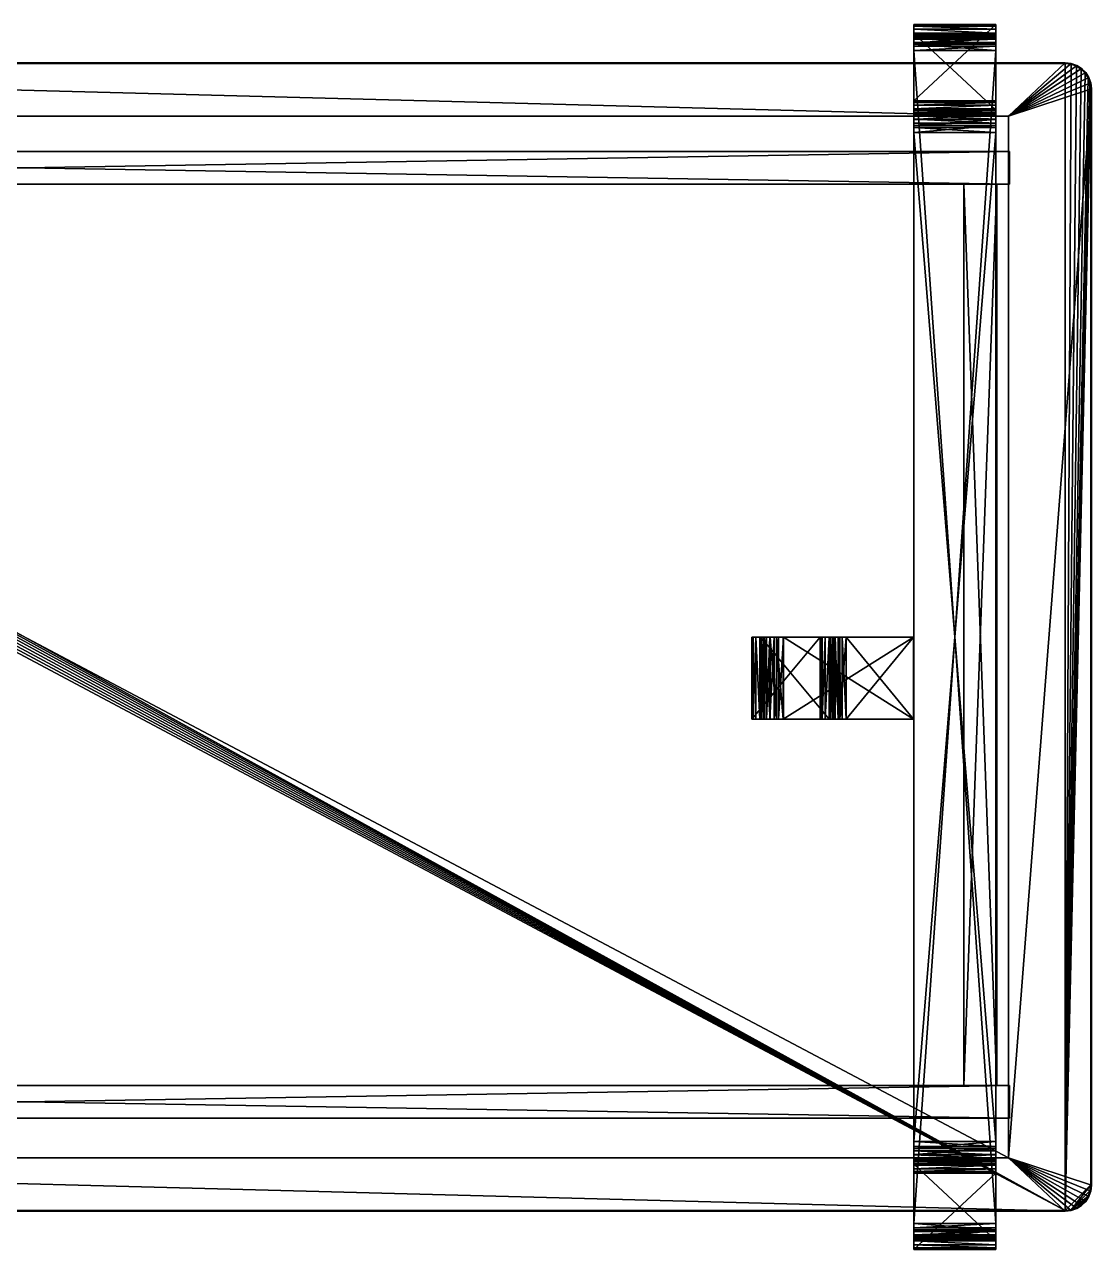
# Model space of a CAD drawing. Extents: x 52 to 182, y 41 to 116.
# Drawn here: x 116.6 to 181.6, y 41.2 to 115.8 of the extents above; entities that cross this region are included whole.
import ezdxf

# ---------------------------------------------------------------- set-up
doc = ezdxf.new("R2010")
doc.units = 0
for name, color, linetype in [('RECTANGLE0', 29, 'CONTINUOUS'), ('RECTANGLE1', 251, 'CONTINUOUS'), ('RECTANGLE2', 29, 'CONTINUOUS')]:
    doc.layers.add(name, color=color, linetype=linetype)

msp = doc.modelspace()

# ---------------------------------------------------------------- meshes
at = {"layer": 'RECTANGLE0'}
mesh = msp.add_polyface(dxfattribs=at)
corners = [(181.6354, 111.9111, 52.7), (181.5931, 112.2777, 52.7), (181.4726, 112.6144, 52.7), (181.2836, 112.9115, 52.7), (181.0357, 113.1594, 52.7), (180.7387, 113.3484, 52.7), (180.402, 113.4688, 52.7), (180.0354, 113.5111, 52.7), (53.2354, 113.5111, 52.7), (52.8687, 113.4688, 52.7), (52.5321, 113.3484, 52.7), (52.235, 113.1594, 52.7), (51.9871, 112.9115, 52.7), (51.7981, 112.6144, 52.7), (51.6777, 112.2777, 52.7), (51.6354, 111.9111, 52.7), (51.6354, 45.1111, 52.7), (51.6777, 44.7445, 52.7), (51.7981, 44.4078, 52.7), (51.9871, 44.1107, 52.7), (52.235, 43.8629, 52.7), (52.5321, 43.6739, 52.7), (52.8687, 43.5534, 52.7), (53.2354, 43.5111, 52.7), (180.0354, 43.5111, 52.7), (180.402, 43.5534, 52.7), (180.7387, 43.6739, 52.7), (181.0357, 43.8629, 52.7), (181.2836, 44.1107, 52.7), (181.4726, 44.4078, 52.7), (181.5931, 44.7445, 52.7), (181.6354, 45.1111, 52.7), (181.6354, 111.9111, 53.95), (181.5931, 112.2777, 53.95), (181.4726, 112.6144, 53.95), (181.2836, 112.9115, 53.95), (181.0357, 113.1594, 53.95), (180.7387, 113.3484, 53.95), (180.402, 113.4688, 53.95), (180.0354, 113.5111, 53.95), (53.2354, 113.5111, 53.95), (52.8687, 113.4688, 53.95), (52.5321, 113.3484, 53.95), (52.235, 113.1594, 53.95), (51.9871, 112.9115, 53.95), (51.7981, 112.6144, 53.95), (51.6777, 112.2777, 53.95), (51.6354, 111.9111, 53.95), (51.6354, 45.1111, 53.95), (51.6777, 44.7445, 53.95), (51.7981, 44.4078, 53.95), (51.9871, 44.1107, 53.95), (52.235, 43.8629, 53.95), (52.5321, 43.6739, 53.95), (52.8687, 43.5534, 53.95), (53.2354, 43.5111, 53.95), (180.0354, 43.5111, 53.95), (180.402, 43.5534, 53.95), (180.7387, 43.6739, 53.95), (181.0357, 43.8629, 53.95), (181.2836, 44.1107, 53.95), (181.4726, 44.4078, 53.95), (181.5931, 44.7445, 53.95), (181.6354, 45.1111, 53.95), (176.5752, 46.7735, 51.1429), (56.6955, 46.7735, 51.1429), (56.6955, 110.2488, 51.1429), (176.5752, 110.2488, 51.1429), (181.5854, 111.9082, 54), (181.5441, 112.2663, 54), (181.4274, 112.5923, 54), (181.2444, 112.88, 54), (181.0043, 113.1201, 54), (180.7165, 113.3032, 54), (180.3905, 113.4198, 54), (180.0325, 113.4611, 54), (53.2382, 113.4611, 54), (52.8802, 113.4198, 54), (52.5542, 113.3032, 54), (52.2665, 113.1201, 54), (52.0264, 112.88, 54), (51.8433, 112.5923, 54), (51.7267, 112.2663, 54), (51.6854, 111.9082, 54), (51.6854, 45.114, 54), (51.7267, 44.7559, 54), (51.8433, 44.4299, 54), (52.0264, 44.1422, 54), (52.2665, 43.9021, 54), (52.5542, 43.7191, 54), (52.8802, 43.6024, 54), (53.2382, 43.5611, 54), (180.0325, 43.5611, 54), (180.3905, 43.6024, 54), (180.7165, 43.7191, 54), (181.0043, 43.9021, 54), (181.2444, 44.1422, 54), (181.4274, 44.4299, 54), (181.5441, 44.7559, 54), (181.5854, 45.114, 54), (181.4726, 112.6144, 53.95), (181.4726, 112.6144, 52.7), (181.4726, 112.6144, 52.7), (51.7981, 112.6144, 53.95), (51.7981, 112.6144, 52.7), (51.7981, 112.6144, 52.7), (51.7981, 44.4078, 53.95), (51.7981, 44.4078, 52.7), (51.7981, 44.4078, 52.7), (181.4726, 44.4078, 53.95), (181.4726, 44.4078, 52.7), (181.4726, 44.4078, 52.7), (181.5931, 112.2777, 52.7), (181.6354, 111.9111, 52.7), (181.6354, 111.9111, 52.7), (181.6354, 45.1111, 52.7), (181.6354, 111.9111, 52.7), (181.6354, 45.1111, 52.7), (181.5931, 44.7445, 52.7), (181.5931, 44.7445, 52.7), (181.4726, 44.4078, 52.7), (181.4726, 44.4078, 52.7), (181.2836, 44.1107, 52.7), (181.2836, 44.1107, 52.7), (181.0357, 43.8629, 52.7), (181.0357, 43.8629, 52.7), (180.7387, 43.6739, 52.7), (180.7387, 43.6739, 52.7), (180.402, 43.5534, 52.7), (180.402, 43.5534, 52.7), (180.0354, 43.5111, 52.7), (180.0354, 43.5111, 52.7), (53.2354, 43.5111, 52.7), (180.0354, 43.5111, 52.7), (53.2354, 43.5111, 52.7), (52.8687, 43.5534, 52.7), (52.8687, 43.5534, 52.7), (52.5321, 43.6739, 52.7), (52.5321, 43.6739, 52.7), (52.235, 43.8629, 52.7), (52.235, 43.8629, 52.7), (51.9871, 44.1107, 52.7), (51.9871, 44.1107, 52.7), (51.7981, 44.4078, 52.7), (51.7981, 44.4078, 52.7), (51.6777, 44.7445, 52.7), (51.6777, 44.7445, 52.7), (51.6354, 45.1111, 52.7), (51.6354, 45.1111, 52.7), (51.6354, 111.9111, 52.7), (51.6354, 45.1111, 52.7), (51.6354, 111.9111, 52.7), (51.6777, 112.2777, 52.7), (51.6777, 112.2777, 52.7), (51.7981, 112.6144, 52.7), (51.7981, 112.6144, 52.7), (51.9871, 112.9115, 52.7), (51.9871, 112.9115, 52.7), (52.235, 113.1594, 52.7), (52.235, 113.1594, 52.7), (52.5321, 113.3484, 52.7), (52.5321, 113.3484, 52.7), (52.8687, 113.4688, 52.7), (52.8687, 113.4688, 52.7), (53.2354, 113.5111, 52.7), (53.2354, 113.5111, 52.7), (180.0354, 113.5111, 52.7), (53.2354, 113.5111, 52.7), (180.0354, 113.5111, 52.7), (180.402, 113.4688, 52.7), (180.402, 113.4688, 52.7), (180.7387, 113.3484, 52.7), (180.7387, 113.3484, 52.7), (181.0357, 113.1594, 52.7), (181.0357, 113.1594, 52.7), (181.2836, 112.9115, 52.7), (181.2836, 112.9115, 52.7), (181.4726, 112.6144, 52.7), (181.4726, 112.6144, 52.7), (181.5931, 112.2777, 52.7), (181.5931, 112.2777, 53.95), (181.6354, 111.9111, 53.95), (181.5931, 112.2777, 53.95), (181.4726, 112.6144, 53.95), (181.5931, 112.2777, 53.95), (181.4726, 112.6144, 53.95), (181.2836, 112.9115, 53.95), (181.4726, 112.6144, 53.95), (181.2836, 112.9115, 53.95), (181.0357, 113.1594, 53.95), (181.2836, 112.9115, 53.95), (181.0357, 113.1594, 53.95), (180.7387, 113.3484, 53.95), (181.0357, 113.1594, 53.95), (180.7387, 113.3484, 53.95), (180.402, 113.4688, 53.95), (180.7387, 113.3484, 53.95), (180.402, 113.4688, 53.95), (180.0354, 113.5111, 53.95), (180.402, 113.4688, 53.95), (180.0354, 113.5111, 53.95), (53.2354, 113.5111, 53.95), (180.0354, 113.5111, 53.95), (53.2354, 113.5111, 53.95), (52.8687, 113.4688, 53.95), (53.2354, 113.5111, 53.95), (52.8687, 113.4688, 53.95), (52.5321, 113.3484, 53.95), (52.8687, 113.4688, 53.95), (52.5321, 113.3484, 53.95), (52.235, 113.1594, 53.95), (52.5321, 113.3484, 53.95), (52.235, 113.1594, 53.95), (51.9871, 112.9115, 53.95), (52.235, 113.1594, 53.95), (51.9871, 112.9115, 53.95), (51.7981, 112.6144, 53.95), (51.9871, 112.9115, 53.95), (51.7981, 112.6144, 53.95), (51.6777, 112.2777, 53.95), (51.7981, 112.6144, 53.95), (51.6777, 112.2777, 53.95), (51.6354, 111.9111, 53.95), (51.6777, 112.2777, 53.95), (51.6354, 111.9111, 53.95), (51.6354, 45.1111, 53.95), (51.6354, 111.9111, 53.95), (51.6354, 45.1111, 53.95), (51.6777, 44.7445, 53.95), (51.6354, 45.1111, 53.95), (51.6777, 44.7445, 53.95), (51.7981, 44.4078, 53.95), (51.6777, 44.7445, 53.95), (51.7981, 44.4078, 53.95), (51.9871, 44.1107, 53.95), (51.7981, 44.4078, 53.95), (51.9871, 44.1107, 53.95), (52.235, 43.8629, 53.95), (51.9871, 44.1107, 53.95), (52.235, 43.8629, 53.95), (52.5321, 43.6739, 53.95), (52.235, 43.8629, 53.95), (52.5321, 43.6739, 53.95), (52.8687, 43.5534, 53.95), (52.5321, 43.6739, 53.95), (52.8687, 43.5534, 53.95), (53.2354, 43.5111, 53.95), (52.8687, 43.5534, 53.95), (53.2354, 43.5111, 53.95), (180.0354, 43.5111, 53.95), (53.2354, 43.5111, 53.95), (180.0354, 43.5111, 53.95), (180.402, 43.5534, 53.95), (180.0354, 43.5111, 53.95), (180.402, 43.5534, 53.95), (180.7387, 43.6739, 53.95), (180.402, 43.5534, 53.95), (180.7387, 43.6739, 53.95), (181.0357, 43.8629, 53.95), (180.7387, 43.6739, 53.95), (181.0357, 43.8629, 53.95), (181.2836, 44.1107, 53.95), (181.0357, 43.8629, 53.95), (181.2836, 44.1107, 53.95), (181.4726, 44.4078, 53.95), (181.2836, 44.1107, 53.95), (181.4726, 44.4078, 53.95), (181.5931, 44.7445, 53.95), (181.4726, 44.4078, 53.95), (181.5931, 44.7445, 53.95), (181.6354, 45.1111, 53.95), (181.5931, 44.7445, 53.95), (181.6354, 45.1111, 53.95), (181.6354, 111.9111, 53.95), (181.6354, 45.1111, 53.95), (181.6354, 111.9111, 53.95)]
mesh.append_faces([[corners[k] for k in face] for face in [(0, 32, 33, 33), (33, 1, 0, 0), (1, 33, 34, 34), (34, 2, 1, 1), (101, 100, 35, 35), (35, 3, 102, 102), (3, 35, 36, 36), (36, 4, 3, 3), (4, 36, 37, 37), (37, 5, 4, 4), (5, 37, 38, 38), (38, 6, 5, 5), (6, 38, 39, 39), (39, 7, 6, 6), (7, 39, 40, 40), (40, 8, 7, 7), (8, 40, 41, 41), (41, 9, 8, 8), (9, 41, 42, 42), (42, 10, 9, 9), (10, 42, 43, 43), (43, 11, 10, 10), (11, 43, 44, 44), (44, 12, 11, 11), (12, 44, 45, 45), (45, 13, 12, 12), (104, 103, 46, 46), (46, 14, 105, 105), (14, 46, 47, 47), (47, 15, 14, 14), (15, 47, 48, 48), (48, 16, 15, 15), (16, 48, 49, 49), (49, 17, 16, 16), (17, 49, 50, 50), (50, 18, 17, 17), (107, 106, 51, 51), (51, 19, 108, 108), (19, 51, 52, 52), (52, 20, 19, 19), (20, 52, 53, 53), (53, 21, 20, 20), (21, 53, 54, 54), (54, 22, 21, 21), (22, 54, 55, 55), (55, 23, 22, 22), (23, 55, 56, 56), (56, 24, 23, 23), (24, 56, 57, 57), (57, 25, 24, 24), (25, 57, 58, 58), (58, 26, 25, 25), (26, 58, 59, 59), (59, 27, 26, 26), (27, 59, 60, 60), (60, 28, 27, 27), (28, 60, 61, 61), (61, 29, 28, 28), (110, 109, 62, 62), (62, 30, 111, 111), (30, 62, 63, 63), (63, 31, 30, 30), (31, 63, 32, 32), (32, 0, 31, 31), (64, 67, 66, 66), (66, 65, 64, 64), (86, 85, 84, 84), (87, 86, 84, 84), (88, 87, 84, 84), (89, 88, 84, 84), (90, 89, 84, 84), (91, 90, 84, 84), (97, 96, 95, 95), (97, 95, 94, 94), (97, 94, 93, 93), (98, 97, 93, 93), (99, 98, 93, 93), (99, 93, 92, 92), (68, 99, 92, 92), (69, 68, 92, 92), (70, 69, 92, 92), (71, 70, 92, 92), (72, 71, 92, 92), (73, 72, 92, 92), (74, 73, 92, 92), (75, 74, 92, 92), (76, 75, 92, 92), (77, 76, 92, 92), (78, 77, 92, 92), (79, 78, 92, 92), (80, 79, 92, 92), (81, 80, 92, 92), (82, 81, 92, 92), (83, 82, 92, 92), (83, 92, 91, 91), (83, 91, 84, 84), (67, 113, 112, 112), (64, 115, 114, 114), (116, 67, 64, 64), (64, 118, 117, 117), (64, 120, 119, 119), (64, 122, 121, 121), (64, 124, 123, 123), (64, 126, 125, 125), (64, 128, 127, 127), (64, 130, 129, 129), (65, 132, 131, 131), (133, 64, 65, 65), (65, 135, 134, 134), (65, 137, 136, 136), (65, 139, 138, 138), (65, 141, 140, 140), (65, 143, 142, 142), (65, 145, 144, 144), (65, 147, 146, 146), (66, 149, 148, 148), (150, 65, 66, 66), (66, 152, 151, 151), (66, 154, 153, 153), (66, 156, 155, 155), (66, 158, 157, 157), (66, 160, 159, 159), (66, 162, 161, 161), (66, 164, 163, 163), (67, 166, 165, 165), (167, 66, 67, 67), (67, 169, 168, 168), (67, 171, 170, 170), (67, 173, 172, 172), (67, 175, 174, 174), (67, 177, 176, 176), (67, 179, 178, 178), (68, 69, 180, 180), (182, 181, 68, 68), (69, 70, 183, 183), (185, 184, 69, 69), (70, 71, 186, 186), (188, 187, 70, 70), (71, 72, 189, 189), (191, 190, 71, 71), (72, 73, 192, 192), (194, 193, 72, 72), (73, 74, 195, 195), (197, 196, 73, 73), (74, 75, 198, 198), (200, 199, 74, 74), (75, 76, 201, 201), (203, 202, 75, 75), (76, 77, 204, 204), (206, 205, 76, 76), (77, 78, 207, 207), (209, 208, 77, 77), (78, 79, 210, 210), (212, 211, 78, 78), (79, 80, 213, 213), (215, 214, 79, 79), (80, 81, 216, 216), (218, 217, 80, 80), (81, 82, 219, 219), (221, 220, 81, 81), (82, 83, 222, 222), (224, 223, 82, 82), (83, 84, 225, 225), (227, 226, 83, 83), (84, 85, 228, 228), (230, 229, 84, 84), (85, 86, 231, 231), (233, 232, 85, 85), (86, 87, 234, 234), (236, 235, 86, 86), (87, 88, 237, 237), (239, 238, 87, 87), (88, 89, 240, 240), (242, 241, 88, 88), (89, 90, 243, 243), (245, 244, 89, 89), (90, 91, 246, 246), (248, 247, 90, 90), (91, 92, 249, 249), (251, 250, 91, 91), (92, 93, 252, 252), (254, 253, 92, 92), (93, 94, 255, 255), (257, 256, 93, 93), (94, 95, 258, 258), (260, 259, 94, 94), (95, 96, 261, 261), (263, 262, 95, 95), (96, 97, 264, 264), (266, 265, 96, 96), (97, 98, 267, 267), (269, 268, 97, 97), (98, 99, 270, 270), (272, 271, 98, 98), (99, 68, 273, 273), (275, 274, 99, 99)]])
at = {"layer": 'RECTANGLE1'}
mesh = msp.add_polyface(dxfattribs=at)
corners = [(170.8097, 110.0611, 50.943), (170.8097, 110.4046, 50.7414), (175.8097, 110.4046, 50.7414), (175.8097, 110.0612, 50.943), (170.8097, 110.6983, 50.4751), (175.8097, 110.6983, 50.4751), (170.8097, 110.9323, 50.1529), (175.8097, 110.9323, 50.1529), (170.8097, 111.0966, 49.7841), (175.8097, 111.0966, 49.7841), (170.8097, 111.1811, 49.3776), (175.8097, 111.1811, 49.3776), (175.8097, 115.8412, 1.7375), (170.8097, 114.6516, 0.0474), (170.8097, 114.2653), (175.8097, 114.2653), (170.8097, 114.263, 0.5513), (170.8097, 114.5149, 0.5823), (175.8097, 114.5149, 0.5823), (175.8097, 114.263, 0.5513), (170.8097, 115.2923, 1.6862), (170.8097, 110.6326, 49.3219), (175.8097, 110.6326, 49.3219), (175.8097, 115.2923, 1.6862), (170.8097, 110.5722, 49.6121), (175.8097, 110.5722, 49.6121), (170.8097, 110.4546, 49.8756), (175.8097, 110.4546, 49.8756), (170.8097, 110.2872, 50.1059), (175.8097, 110.2872, 50.1059), (170.8097, 110.0771, 50.2964), (175.8097, 110.0771, 50.2964), (170.8097, 115.8412, 1.7375), (170.8097, 109.8316, 50.4406), (175.8097, 114.6516, 0.0474)]
mesh.append_faces([[corners[k] for k in face] for face in [(0, 1, 2, 2), (2, 3, 0, 0), (1, 4, 5, 5), (5, 2, 1, 1), (4, 6, 7, 7), (7, 5, 4, 4), (6, 8, 9, 9), (9, 7, 6, 6), (8, 10, 11, 11), (11, 9, 8, 8), (12, 11, 10, 10), (13, 14, 15, 15), (16, 17, 18, 18), (18, 19, 16, 16), (20, 21, 22, 22), (22, 23, 20, 20), (21, 24, 25, 25), (25, 22, 21, 21), (24, 26, 27, 27), (27, 25, 24, 24), (26, 28, 29, 29), (29, 27, 26, 26), (28, 30, 31, 31), (31, 29, 28, 28), (32, 10, 20, 20), (13, 17, 16, 16), (14, 13, 16, 16), (21, 20, 10, 10), (24, 21, 10, 10), (24, 10, 8, 8), (26, 24, 8, 8), (26, 8, 6, 6), (28, 26, 6, 6), (28, 6, 4, 4), (30, 28, 4, 4), (30, 4, 1, 1), (33, 30, 1, 1), (11, 23, 22, 22), (11, 22, 25, 25), (9, 11, 25, 25), (9, 25, 27, 27), (7, 9, 27, 27), (7, 27, 29, 29), (5, 7, 29, 29), (5, 29, 31, 31), (2, 5, 31, 31), (23, 11, 12, 12), (19, 18, 34, 34), (19, 34, 15, 15)]])
mesh = msp.add_polyface(dxfattribs=at)
corners = [(170.8097, 111.1811, 49.3776), (170.8097, 115.8412, 1.7375), (175.8097, 115.8412, 1.7375), (170.8097, 115.8315, 1.3485), (175.8097, 115.8316, 1.3485), (170.8097, 115.732, 0.9864), (175.8097, 115.732, 0.9864), (170.8097, 115.5533, 0.6633), (175.8097, 115.5533, 0.6633), (170.8097, 115.3064, 0.3911), (175.8097, 115.3064, 0.3911), (170.8097, 115.0022, 0.1818), (175.8097, 115.0022, 0.1818), (170.8097, 114.6516, 0.0474), (175.8097, 114.6516, 0.0474), (175.8097, 114.2653), (170.8097, 114.5149, 0.5823), (170.8097, 114.7438, 0.6702), (175.8097, 114.7438, 0.6702), (175.8097, 114.5149, 0.5823), (170.8097, 114.9425, 0.8071), (175.8097, 114.9425, 0.8071), (170.8097, 115.1038, 0.985), (175.8097, 115.1038, 0.985), (170.8097, 115.2207, 1.1961), (175.8097, 115.2207, 1.1961), (170.8097, 115.2859, 1.4324), (175.8097, 115.2859, 1.4324), (170.8097, 115.2923, 1.6862), (175.8097, 115.2923, 1.6862)]
mesh.append_faces([[corners[k] for k in face] for face in [(0, 1, 2, 2), (1, 3, 4, 4), (4, 2, 1, 1), (3, 5, 6, 6), (6, 4, 3, 3), (5, 7, 8, 8), (8, 6, 5, 5), (7, 9, 10, 10), (10, 8, 7, 7), (9, 11, 12, 12), (12, 10, 9, 9), (11, 13, 14, 14), (14, 12, 11, 11), (15, 14, 13, 13), (16, 17, 18, 18), (18, 19, 16, 16), (17, 20, 21, 21), (21, 18, 17, 17), (20, 22, 23, 23), (23, 21, 20, 20), (22, 24, 25, 25), (25, 23, 22, 22), (24, 26, 27, 27), (27, 25, 24, 24), (26, 28, 29, 29), (29, 27, 26, 26), (1, 28, 26, 26), (3, 1, 26, 26), (3, 26, 24, 24), (5, 3, 24, 24), (5, 24, 22, 22), (7, 5, 22, 22), (7, 22, 20, 20), (9, 7, 20, 20), (9, 20, 17, 17), (11, 9, 17, 17), (11, 17, 16, 16), (13, 11, 16, 16), (27, 29, 2, 2), (27, 2, 4, 4), (25, 27, 4, 4), (25, 4, 6, 6), (23, 25, 6, 6), (23, 6, 8, 8), (21, 23, 8, 8), (21, 8, 10, 10), (18, 21, 10, 10), (18, 10, 12, 12), (19, 18, 12, 12), (19, 12, 14, 14)]])
mesh = msp.add_polyface(dxfattribs=at)
corners = [(175.8097, 109.2653, 51.1151), (175.8097, 47.7569, 51.1151), (170.8097, 47.7569, 51.1151), (170.8097, 114.2653), (170.8097, 42.7569), (175.8097, 42.7569), (170.8097, 46.9611, 50.943), (170.8097, 47.3442, 51.0706), (175.8097, 47.3442, 51.0706), (175.8097, 46.9611, 50.943), (170.8097, 47.4643, 50.5319), (170.8097, 47.1906, 50.4406), (175.8097, 47.1906, 50.4406), (175.8097, 47.4643, 50.5319), (170.8097, 46.9451, 50.2964), (175.8097, 46.9451, 50.2964), (175.8097, 114.263, 0.5513), (175.8097, 42.7593, 0.5513), (170.8097, 42.7593, 0.5513), (170.8097, 109.2633, 50.5638), (170.8097, 47.759, 50.5638), (175.8097, 47.759, 50.5638), (170.8097, 46.6177, 50.7414), (175.8097, 114.2653), (175.8097, 46.6177, 50.7414), (170.7962, 73.5111, 51.1151), (170.7962, 73.5111, 50.5638), (162.864, 73.5111, 50.5638), (162.862, 73.5111, 51.1151), (162.5694, 73.5111, 50.5319), (162.4492, 73.5111, 51.0706), (162.2957, 73.5111, 50.4406), (162.0662, 73.5111, 50.943), (162.0502, 73.5111, 50.2964), (161.7227, 73.5111, 50.7414), (161.8401, 73.5111, 50.1059), (161.429, 73.5111, 50.4751), (161.6727, 73.5111, 49.8756), (161.195, 73.5111, 50.1529), (161.5551, 73.5111, 49.6121), (161.0307, 73.5111, 49.7841), (161.4947, 73.5111, 49.3219), (160.9462, 73.5111, 49.3776), (165.6635, 73.5111, 1.6862), (165.6699, 73.5111, 1.4324), (165.1242, 73.5111, 1.3485), (165.1146, 73.5111, 1.7375), (165.7351, 73.5111, 1.196), (165.2238, 73.5111, 0.9864)]
mesh.append_faces([[corners[k] for k in face] for face in [(0, 1, 2, 2), (3, 4, 5, 5), (6, 7, 8, 8), (8, 9, 6, 6), (7, 2, 1, 1), (1, 8, 7, 7), (10, 11, 12, 12), (12, 13, 10, 10), (11, 14, 15, 15), (15, 12, 11, 11), (16, 17, 18, 18), (19, 20, 21, 21), (20, 10, 13, 13), (13, 21, 20, 20), (4, 3, 18, 18), (22, 14, 11, 11), (6, 22, 11, 11), (6, 11, 10, 10), (7, 6, 10, 10), (7, 10, 20, 20), (2, 7, 20, 20), (17, 23, 5, 5), (12, 24, 9, 9), (13, 12, 9, 9), (13, 9, 8, 8), (21, 13, 8, 8), (21, 8, 1, 1), (25, 26, 27, 27), (27, 28, 25, 25), (27, 29, 30, 30), (30, 28, 27, 27), (29, 31, 32, 32), (32, 30, 29, 29), (31, 33, 34, 34), (34, 32, 31, 31), (33, 35, 36, 36), (36, 34, 33, 33), (35, 37, 38, 38), (38, 36, 35, 35), (37, 39, 40, 40), (40, 38, 37, 37), (39, 41, 42, 42), (42, 40, 39, 39), (43, 44, 45, 45), (45, 46, 43, 43), (44, 47, 48, 48), (48, 45, 44, 44), (41, 43, 46, 46), (46, 42, 41, 41)]])
mesh = msp.add_polyface(dxfattribs=at)
corners = [(170.8097, 47.7569, 51.1151), (170.8097, 109.2653, 51.1151), (175.8097, 109.2653, 51.1151), (170.8097, 109.6781, 51.0706), (175.8097, 109.6781, 51.0706), (170.8097, 110.0611, 50.943), (175.8097, 110.0612, 50.943), (175.8097, 42.7569), (175.8097, 114.2653), (170.8097, 114.2653), (170.8097, 42.7593, 0.5513), (170.8097, 114.263, 0.5513), (175.8097, 114.263, 0.5513), (170.8097, 110.0771, 50.2964), (170.8097, 109.8316, 50.4406), (175.8097, 109.8317, 50.4406), (175.8097, 110.0771, 50.2964), (170.8097, 109.5579, 50.5319), (175.8097, 109.5579, 50.5319), (170.8097, 109.2633, 50.5638), (175.8097, 109.2633, 50.5638), (175.8097, 47.759, 50.5638), (170.8097, 110.4046, 50.7414), (175.8097, 110.4046, 50.7414), (175.8097, 47.7569, 51.1151), (175.8097, 42.7593, 0.5513), (162.5694, 78.5111, 50.5319), (162.4492, 78.5111, 51.0706), (162.0662, 78.5111, 50.943), (162.864, 78.5111, 50.5638), (162.862, 78.5111, 51.1151), (170.7962, 78.5111, 51.1151), (170.7962, 78.5111, 50.5638), (170.7962, 78.5111), (170.7962, 78.5111, 0.5513), (166.6928, 78.5111, 0.5513), (166.6904, 78.5111), (166.4409, 78.5111, 0.5823), (166.3042, 78.5111, 0.0474), (166.212, 78.5111, 0.6702), (165.9535, 78.5111, 0.1818), (166.0133, 78.5111, 0.8071), (165.6493, 78.5111, 0.3911), (165.8519, 78.5111, 0.985), (165.4024, 78.5111, 0.6633), (165.7351, 78.5111, 1.196), (165.2238, 78.5111, 0.9864), (165.6699, 78.5111, 1.4324), (165.1242, 78.5111, 1.3485), (165.6635, 78.5111, 1.6862), (165.1146, 78.5111, 1.7375)]
mesh.append_faces([[corners[k] for k in face] for face in [(0, 1, 2, 2), (1, 3, 4, 4), (4, 2, 1, 1), (3, 5, 6, 6), (6, 4, 3, 3), (7, 8, 9, 9), (10, 11, 12, 12), (13, 14, 15, 15), (15, 16, 13, 13), (14, 17, 18, 18), (18, 15, 14, 14), (17, 19, 20, 20), (20, 18, 17, 17), (21, 20, 19, 19), (9, 11, 10, 10), (1, 0, 19, 19), (3, 1, 19, 19), (14, 22, 5, 5), (17, 14, 5, 5), (17, 5, 3, 3), (17, 3, 19, 19), (23, 16, 15, 15), (6, 23, 15, 15), (6, 15, 18, 18), (4, 6, 18, 18), (4, 18, 20, 20), (2, 4, 20, 20), (24, 2, 20, 20), (25, 12, 8, 8), (26, 27, 28, 28), (27, 26, 29, 29), (29, 30, 27, 27), (31, 30, 29, 29), (29, 32, 31, 31), (33, 34, 35, 35), (35, 36, 33, 33), (36, 35, 37, 37), (37, 38, 36, 36), (38, 37, 39, 39), (39, 40, 38, 38), (40, 39, 41, 41), (41, 42, 40, 40), (42, 41, 43, 43), (43, 44, 42, 42), (44, 43, 45, 45), (45, 46, 44, 44), (46, 45, 47, 47), (47, 48, 46, 46), (48, 47, 49, 49), (49, 50, 48, 48)]])
mesh = msp.add_polyface(dxfattribs=at)
corners = [(170.8097, 47.7569, 51.1151), (170.8097, 47.759, 50.5638), (170.8097, 109.2633, 50.5638), (175.8097, 47.759, 50.5638), (175.8097, 47.7569, 51.1151), (175.8097, 109.2633, 50.5638), (162.862, 73.5111, 51.1151), (162.862, 78.5111, 51.1151), (170.7962, 78.5111, 51.1151), (170.7962, 73.5111), (170.7962, 78.5111), (166.6904, 78.5111), (162.2957, 78.5111, 50.4406), (162.0502, 78.5111, 50.2964), (162.0502, 73.5111, 50.2964), (161.8401, 73.5111, 50.1059), (161.8401, 78.5111, 50.1059), (161.6727, 73.5111, 49.8756), (161.6727, 78.5111, 49.8756), (161.5551, 73.5111, 49.6121), (161.5551, 78.5111, 49.6121), (161.4947, 73.5111, 49.3219), (161.4947, 78.5111, 49.3219), (165.6635, 73.5111, 1.6862), (165.6635, 78.5111, 1.6862), (165.6699, 73.5111, 1.4324), (165.6699, 78.5111, 1.4324), (165.7351, 73.5111, 1.196), (165.7351, 78.5111, 1.196), (165.8519, 73.5111, 0.985), (165.8519, 78.5111, 0.985), (166.0133, 73.5111, 0.8071), (166.0133, 78.5111, 0.8071), (166.212, 73.5111, 0.6702), (166.212, 78.5111, 0.6702), (166.4409, 73.5111, 0.5823), (166.4409, 78.5111, 0.5823), (166.6928, 73.5111, 0.5513), (166.6928, 78.5111, 0.5513), (170.7962, 78.5111, 0.5513), (170.7962, 73.5111, 50.5638), (170.7962, 78.5111, 50.5638), (162.864, 78.5111, 50.5638), (162.5694, 73.5111, 50.5319), (162.864, 73.5111, 50.5638), (162.5694, 78.5111, 50.5319), (165.1146, 78.5111, 1.7375), (160.9462, 78.5111, 49.3776), (161.0307, 78.5111, 49.7841), (161.195, 78.5111, 50.1529), (161.429, 78.5111, 50.4751), (161.7227, 78.5111, 50.7414), (162.0662, 78.5111, 50.943), (170.7962, 73.5111), (170.7962, 73.5111, 0.5513), (170.7962, 78.5111, 0.5513), (170.7962, 78.5111, 0.5513), (170.7962, 78.5111), (170.7962, 73.5111), (170.7962, 73.5111, 51.1151), (170.7962, 78.5111, 51.1151), (170.7962, 78.5111, 50.5638)]
mesh.append_faces([[corners[k] for k in face] for face in [(0, 1, 2, 2), (3, 4, 5, 5), (6, 7, 8, 8), (9, 10, 11, 11), (12, 13, 14, 14), (15, 14, 13, 13), (13, 16, 15, 15), (17, 15, 16, 16), (16, 18, 17, 17), (19, 17, 18, 18), (18, 20, 19, 19), (21, 19, 20, 20), (20, 22, 21, 21), (23, 21, 22, 22), (22, 24, 23, 23), (25, 23, 24, 24), (24, 26, 25, 25), (27, 25, 26, 26), (26, 28, 27, 27), (29, 27, 28, 28), (28, 30, 29, 29), (31, 29, 30, 30), (30, 32, 31, 31), (33, 31, 32, 32), (32, 34, 33, 33), (35, 33, 34, 34), (34, 36, 35, 35), (37, 35, 36, 36), (36, 38, 37, 37), (37, 38, 39, 39), (40, 41, 42, 42), (43, 44, 42, 42), (42, 45, 43, 43), (46, 24, 22, 22), (22, 47, 46, 46), (47, 22, 20, 20), (20, 48, 47, 47), (48, 20, 18, 18), (18, 49, 48, 48), (49, 18, 16, 16), (16, 50, 49, 49), (50, 16, 13, 13), (13, 51, 50, 50), (51, 13, 12, 12), (12, 52, 51, 51), (52, 12, 45, 45), (53, 54, 55, 55), (56, 57, 58, 58), (59, 60, 61, 61)]])
mesh = msp.add_polyface(dxfattribs=at)
corners = [(170.7962, 78.5111, 51.1151), (170.7962, 73.5111, 51.1151), (162.862, 73.5111, 51.1151), (166.6904, 78.5111), (166.6904, 73.5111), (170.7962, 73.5111), (166.3042, 73.5111, 0.0474), (166.3042, 78.5111, 0.0474), (165.9535, 73.5111, 0.1818), (165.9535, 78.5111, 0.1818), (165.6493, 73.5111, 0.3911), (165.6493, 78.5111, 0.3911), (165.4024, 73.5111, 0.6633), (165.4024, 78.5111, 0.6633), (165.2238, 73.5111, 0.9864), (165.2238, 78.5111, 0.9864), (165.1242, 73.5111, 1.3485), (165.1242, 78.5111, 1.3485), (165.1146, 73.5111, 1.7375), (165.1146, 78.5111, 1.7375), (160.9462, 73.5111, 49.3776), (160.9462, 78.5111, 49.3776), (161.0307, 73.5111, 49.7841), (161.0307, 78.5111, 49.7841), (161.195, 73.5111, 50.1529), (161.195, 78.5111, 50.1529), (161.429, 73.5111, 50.4751), (161.429, 78.5111, 50.4751), (161.7227, 73.5111, 50.7414), (161.7227, 78.5111, 50.7414), (162.0662, 73.5111, 50.943), (162.0662, 78.5111, 50.943), (162.4492, 73.5111, 51.0706), (162.4492, 78.5111, 51.0706), (162.862, 78.5111, 51.1151), (162.2957, 73.5111, 50.4406), (162.5694, 73.5111, 50.5319), (162.5694, 78.5111, 50.5319), (162.2957, 78.5111, 50.4406), (162.0502, 73.5111, 50.2964), (170.7962, 78.5111, 0.5513), (170.7962, 73.5111, 0.5513), (166.6928, 73.5111, 0.5513), (162.864, 78.5111, 50.5638), (162.864, 73.5111, 50.5638), (170.7962, 73.5111, 50.5638), (165.7351, 73.5111, 1.196), (165.8519, 73.5111, 0.985), (166.0133, 73.5111, 0.8071), (166.212, 73.5111, 0.6702), (166.4409, 73.5111, 0.5823), (170.7962, 78.5111, 50.5638), (170.7962, 73.5111, 50.5638), (170.7962, 73.5111, 51.1151)]
mesh.append_faces([[corners[k] for k in face] for face in [(0, 1, 2, 2), (3, 4, 5, 5), (6, 4, 3, 3), (3, 7, 6, 6), (8, 6, 7, 7), (7, 9, 8, 8), (10, 8, 9, 9), (9, 11, 10, 10), (12, 10, 11, 11), (11, 13, 12, 12), (14, 12, 13, 13), (13, 15, 14, 14), (16, 14, 15, 15), (15, 17, 16, 16), (18, 16, 17, 17), (17, 19, 18, 18), (20, 18, 19, 19), (19, 21, 20, 20), (22, 20, 21, 21), (21, 23, 22, 22), (24, 22, 23, 23), (23, 25, 24, 24), (26, 24, 25, 25), (25, 27, 26, 26), (28, 26, 27, 27), (27, 29, 28, 28), (30, 28, 29, 29), (29, 31, 30, 30), (32, 30, 31, 31), (31, 33, 32, 32), (2, 32, 33, 33), (33, 34, 2, 2), (35, 36, 37, 37), (37, 38, 35, 35), (39, 35, 38, 38), (40, 41, 42, 42), (43, 44, 45, 45), (46, 47, 12, 12), (12, 14, 46, 46), (47, 48, 10, 10), (10, 12, 47, 47), (48, 49, 8, 8), (8, 10, 48, 48), (49, 50, 6, 6), (6, 8, 49, 49), (50, 42, 4, 4), (4, 6, 50, 50), (5, 4, 42, 42), (42, 41, 5, 5), (51, 52, 53, 53)]])
mesh = msp.add_polyface(dxfattribs=at)
corners = [(170.8097, 42.7569), (170.8097, 42.3707, 0.0474), (175.8097, 42.3707, 0.0474), (175.8097, 42.7569), (170.8097, 41.1811, 1.7375), (170.8097, 45.8412, 49.3776), (175.8097, 45.8412, 49.3776), (170.8097, 45.9257, 49.7841), (175.8097, 45.9257, 49.7841), (170.8097, 46.0899, 50.1529), (175.8097, 46.09, 50.1529), (170.8097, 46.324, 50.475), (175.8097, 46.324, 50.475), (170.8097, 46.6177, 50.7414), (175.8097, 46.6177, 50.7414), (170.8097, 46.9611, 50.943), (175.8097, 46.9611, 50.943), (170.8097, 46.9451, 50.2964), (170.8097, 46.735, 50.1059), (175.8097, 46.735, 50.1059), (175.8097, 46.9451, 50.2964), (170.8097, 46.5676, 49.8756), (175.8097, 46.5676, 49.8756), (170.8097, 46.4501, 49.6121), (175.8097, 46.4501, 49.6121), (170.8097, 46.3896, 49.3219), (175.8097, 46.3896, 49.3219), (170.8097, 41.73, 1.6862), (175.8097, 41.73, 1.6862), (170.8097, 42.5074, 0.5823), (170.8097, 42.7593, 0.5513), (175.8097, 42.7593, 0.5513), (175.8097, 42.5074, 0.5823), (175.8097, 41.1811, 1.7375), (175.8097, 47.1906, 50.4406)]
mesh.append_faces([[corners[k] for k in face] for face in [(0, 1, 2, 2), (2, 3, 0, 0), (4, 5, 6, 6), (5, 7, 8, 8), (8, 6, 5, 5), (7, 9, 10, 10), (10, 8, 7, 7), (9, 11, 12, 12), (12, 10, 9, 9), (11, 13, 14, 14), (14, 12, 11, 11), (13, 15, 16, 16), (16, 14, 13, 13), (17, 18, 19, 19), (19, 20, 17, 17), (18, 21, 22, 22), (22, 19, 18, 18), (21, 23, 24, 24), (24, 22, 21, 21), (23, 25, 26, 26), (26, 24, 23, 23), (25, 27, 28, 28), (28, 26, 25, 25), (29, 30, 31, 31), (31, 32, 29, 29), (0, 30, 29, 29), (1, 0, 29, 29), (4, 27, 25, 25), (5, 4, 25, 25), (5, 25, 23, 23), (7, 5, 23, 23), (7, 23, 21, 21), (9, 7, 21, 21), (9, 21, 18, 18), (11, 9, 18, 18), (11, 18, 17, 17), (13, 11, 17, 17), (32, 31, 3, 3), (32, 3, 2, 2), (26, 28, 33, 33), (26, 33, 6, 6), (24, 26, 6, 6), (24, 6, 8, 8), (22, 24, 8, 8), (22, 8, 10, 10), (19, 22, 10, 10), (19, 10, 12, 12), (20, 19, 12, 12), (20, 12, 14, 14), (34, 20, 14, 14)]])
mesh = msp.add_polyface(dxfattribs=at)
corners = [(170.8097, 42.3707, 0.0474), (170.8097, 42.02, 0.1818), (175.8097, 42.02, 0.1818), (175.8097, 42.3707, 0.0474), (170.8097, 41.7158, 0.3911), (175.8097, 41.7158, 0.3911), (170.8097, 41.4689, 0.6633), (175.8097, 41.4689, 0.6633), (170.8097, 41.2903, 0.9864), (175.8097, 41.2903, 0.9864), (170.8097, 41.1907, 1.3485), (175.8097, 41.1907, 1.3485), (170.8097, 41.1811, 1.7375), (175.8097, 41.1811, 1.7375), (175.8097, 45.8412, 49.3776), (170.8097, 41.73, 1.6862), (170.8097, 41.7364, 1.4324), (175.8097, 41.7364, 1.4324), (175.8097, 41.73, 1.6862), (170.8097, 41.8016, 1.196), (175.8097, 41.8016, 1.196), (170.8097, 41.9184, 0.985), (175.8097, 41.9184, 0.985), (170.8097, 42.0798, 0.8071), (175.8097, 42.0798, 0.8071), (170.8097, 42.2785, 0.6702), (175.8097, 42.2785, 0.6702), (170.8097, 42.5074, 0.5823), (175.8097, 42.5074, 0.5823)]
mesh.append_faces([[corners[k] for k in face] for face in [(0, 1, 2, 2), (2, 3, 0, 0), (1, 4, 5, 5), (5, 2, 1, 1), (4, 6, 7, 7), (7, 5, 4, 4), (6, 8, 9, 9), (9, 7, 6, 6), (8, 10, 11, 11), (11, 9, 8, 8), (10, 12, 13, 13), (13, 11, 10, 10), (14, 13, 12, 12), (15, 16, 17, 17), (17, 18, 15, 15), (16, 19, 20, 20), (20, 17, 16, 16), (19, 21, 22, 22), (22, 20, 19, 19), (21, 23, 24, 24), (24, 22, 21, 21), (23, 25, 26, 26), (26, 24, 23, 23), (25, 27, 28, 28), (28, 26, 25, 25), (0, 27, 25, 25), (1, 0, 25, 25), (1, 25, 23, 23), (4, 1, 23, 23), (4, 23, 21, 21), (6, 4, 21, 21), (6, 21, 19, 19), (8, 6, 19, 19), (8, 19, 16, 16), (10, 8, 16, 16), (10, 16, 15, 15), (12, 10, 15, 15), (26, 28, 3, 3), (26, 3, 2, 2), (24, 26, 2, 2), (24, 2, 5, 5), (22, 24, 5, 5), (22, 5, 7, 7), (20, 22, 7, 7), (20, 7, 9, 9), (17, 20, 9, 9), (17, 9, 11, 11), (18, 17, 11, 11), (18, 11, 13, 13)]])
at = {"layer": 'RECTANGLE2'}
mesh = msp.add_polyface(dxfattribs=at)
corners = [(175.8639, 51.1773, 51.1187), (175.8639, 106.1093, 51.1187), (175.8639, 106.1093, 49.1187), (175.8639, 51.1773, 49.1187), (173.8639, 51.1773, 51.1187), (173.8639, 106.1093, 51.1187), (173.8639, 106.1093, 49.1187), (173.8639, 51.1773, 49.1187), (59.4068, 51.1773, 51.1187), (59.4068, 106.1093, 51.1187), (59.4068, 106.1093, 49.1187), (59.4068, 51.1773, 49.1187), (57.4068, 51.1773, 51.1187), (57.4068, 106.1093, 51.1187), (57.4068, 106.1093, 49.1187), (57.4068, 51.1773, 49.1187), (56.6354, 51.1773, 48.1187), (176.6354, 51.1773, 48.1187), (56.6354, 51.1773, 51.1187), (176.6354, 51.1773, 51.1187), (56.6354, 49.1773, 48.1187), (176.6354, 49.1773, 48.1187), (56.6354, 49.1773, 51.1187), (176.6354, 49.1773, 51.1187), (56.6354, 108.1093, 48.1187), (176.6354, 108.1093, 48.1187), (56.6354, 108.1093, 51.1187), (176.6354, 108.1093, 51.1187), (56.6354, 106.1093, 48.1187), (176.6354, 106.1092, 48.1187), (56.6354, 106.1093, 51.1187), (176.6354, 106.1092, 51.1187), (173.8639, 106.1093, 51.1187), (175.8639, 106.1093, 51.1187), (175.8639, 106.1093, 51.1187), (173.8639, 106.1093, 49.1187), (175.8639, 106.1093, 49.1187), (175.8639, 106.1093, 49.1187), (173.8639, 51.1773, 51.1187), (173.8639, 51.1773, 49.1187), (175.8639, 51.1773, 49.1187), (175.8639, 51.1773, 49.1187), (175.8639, 51.1773, 51.1187), (173.8639, 51.1773, 51.1187), (175.8639, 106.1093, 49.1187), (175.8639, 106.1093, 51.1187), (175.8639, 51.1773, 51.1187), (175.8639, 51.1773, 51.1187), (175.8639, 51.1773, 49.1187), (175.8639, 106.1093, 49.1187), (173.8639, 51.1773, 51.1187), (173.8639, 106.1093, 51.1187), (173.8639, 106.1093, 49.1187), (173.8639, 106.1093, 49.1187), (173.8639, 51.1773, 49.1187), (173.8639, 51.1773, 51.1187), (57.4068, 106.1093, 51.1187), (59.4068, 106.1093, 51.1187), (59.4068, 106.1093, 51.1187), (57.4068, 106.1093, 49.1187), (59.4068, 106.1093, 49.1187), (59.4068, 106.1093, 49.1187), (57.4068, 51.1773, 51.1187), (57.4068, 51.1773, 49.1187), (59.4068, 51.1773, 49.1187), (59.4068, 51.1773, 49.1187), (59.4068, 51.1773, 51.1187), (57.4068, 51.1773, 51.1187), (59.4068, 106.1093, 49.1187), (59.4068, 106.1093, 51.1187), (59.4068, 51.1773, 51.1187), (59.4068, 51.1773, 51.1187), (59.4068, 51.1773, 49.1187), (59.4068, 106.1093, 49.1187), (57.4068, 51.1773, 51.1187), (57.4068, 106.1093, 51.1187), (57.4068, 106.1093, 49.1187), (57.4068, 106.1093, 49.1187), (57.4068, 51.1773, 49.1187), (57.4068, 51.1773, 51.1187), (56.6354, 51.1773, 48.1187), (176.6354, 51.1773, 48.1187), (176.6354, 49.1773, 48.1187), (176.6354, 49.1773, 48.1187), (56.6354, 49.1773, 48.1187), (56.6354, 51.1773, 48.1187), (176.6354, 51.1773, 48.1187), (176.6354, 51.1773, 51.1187), (176.6354, 49.1773, 51.1187), (176.6354, 49.1773, 51.1187), (176.6354, 51.1773, 48.1187), (176.6354, 51.1773, 51.1187), (56.6354, 51.1773, 51.1187), (56.6354, 49.1773, 51.1187), (56.6354, 49.1773, 51.1187), (176.6354, 49.1773, 51.1187), (176.6354, 51.1773, 51.1187), (56.6354, 51.1773, 51.1187), (56.6354, 51.1773, 48.1187), (56.6354, 49.1773, 48.1187), (56.6354, 49.1773, 48.1187), (56.6354, 49.1773, 51.1187), (56.6354, 51.1773, 51.1187), (56.6354, 108.1093, 48.1187), (176.6354, 108.1093, 48.1187), (176.6354, 106.1092, 48.1187), (176.6354, 106.1092, 48.1187), (56.6354, 106.1093, 48.1187), (56.6354, 108.1093, 48.1187), (176.6354, 108.1093, 48.1187), (176.6354, 108.1093, 51.1187), (176.6354, 106.1092, 51.1187), (176.6354, 106.1092, 51.1187), (176.6354, 106.1092, 48.1187), (176.6354, 108.1093, 48.1187), (176.6354, 108.1093, 51.1187), (56.6354, 108.1093, 51.1187), (56.6354, 106.1093, 51.1187), (56.6354, 106.1093, 51.1187), (176.6354, 106.1092, 51.1187), (176.6354, 108.1093, 51.1187), (56.6354, 108.1093, 51.1187), (56.6354, 108.1093, 48.1187), (56.6354, 106.1093, 48.1187), (56.6354, 106.1093, 48.1187), (56.6354, 106.1093, 51.1187), (56.6354, 108.1093, 51.1187)]
mesh.append_faces([[corners[k] for k in face] for face in [(0, 4, 5, 5), (5, 1, 0, 0), (33, 32, 6, 6), (6, 2, 34, 34), (36, 35, 7, 7), (7, 3, 37, 37), (40, 39, 38, 38), (43, 42, 41, 41), (46, 45, 44, 44), (49, 48, 47, 47), (52, 51, 50, 50), (55, 54, 53, 53), (8, 12, 13, 13), (13, 9, 8, 8), (57, 56, 14, 14), (14, 10, 58, 58), (60, 59, 15, 15), (15, 11, 61, 61), (64, 63, 62, 62), (67, 66, 65, 65), (70, 69, 68, 68), (73, 72, 71, 71), (76, 75, 74, 74), (79, 78, 77, 77), (19, 18, 16, 16), (16, 17, 19, 19), (23, 21, 20, 20), (20, 22, 23, 23), (82, 81, 80, 80), (85, 84, 83, 83), (88, 87, 86, 86), (90, 21, 89, 89), (93, 92, 91, 91), (96, 95, 94, 94), (99, 98, 97, 97), (102, 101, 100, 100), (27, 26, 24, 24), (24, 25, 27, 27), (31, 29, 28, 28), (28, 30, 31, 31), (105, 104, 103, 103), (108, 107, 106, 106), (111, 110, 109, 109), (114, 113, 112, 112), (117, 116, 115, 115), (120, 119, 118, 118), (123, 122, 121, 121), (126, 125, 124, 124)]])

doc.saveas('drawing.dxf')
